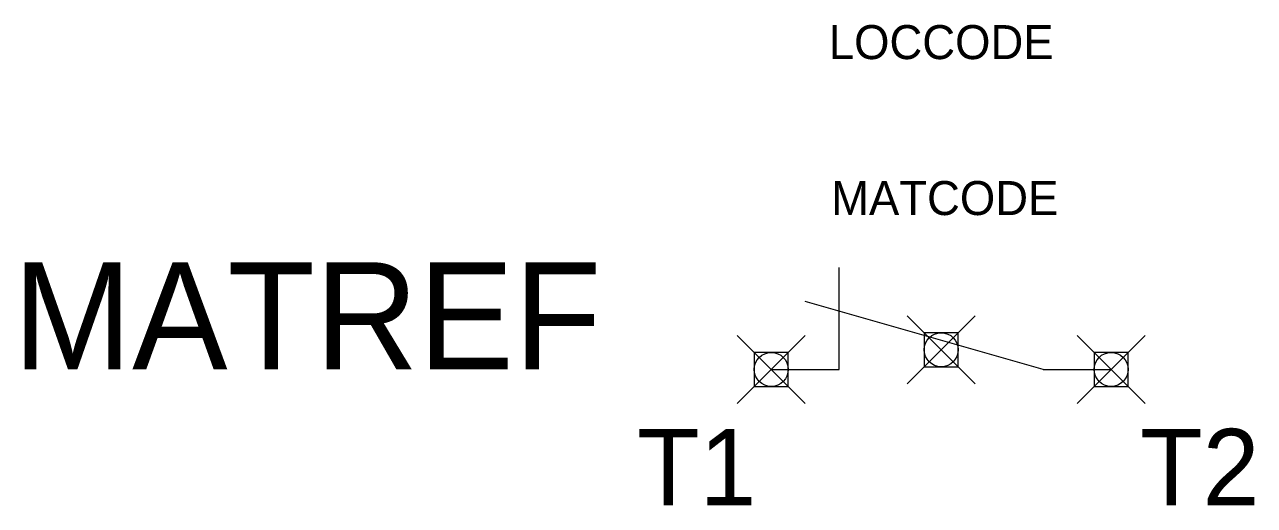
# Model space of a CAD drawing. Extents: x -27 to 9.2, y -4 to 10.1.
import ezdxf
from ezdxf.enums import TextEntityAlignment as Align

# ---------------------------------------------------------------- set-up
doc = ezdxf.new("R2010")
doc.units = 0
doc.header["$PDMODE"] = 99
doc.header["$PDSIZE"] = 1
doc.layers.get('0').update_dxf_attribs({"linetype": 'CONTINUOUS'})
for name, color, linetype in [('A', 7, 'CONTINUOUS'), ('C', 6, 'CONTINUOUS'), ('T2', 1, 'CONTINUOUS')]:
    doc.layers.add(name, color=color, linetype=linetype)

msp = doc.modelspace()

# ---------------------------------------------------------------- linework, layer by layer
at = {"color": 0, "linetype": 'CONTINUOUS'}
for p, q in [((-3, 2), (-3, 3)), ((3, 0), (-4, 2)), ((-3, 0), (-3, 2)), ((-5, 0), (-3, 0)), ((3, 0), (5, 0))]:
    msp.add_line(p, q, dxfattribs=at)
at = {"layer": 'A', "color": 0, "linetype": 'CONTINUOUS'}
msp.add_point((0, 0.579), dxfattribs=at)
at = {"layer": 'C', "color": 0, "linetype": 'CONTINUOUS'}
for p in [(-5, 0), (5, 0)]:
    msp.add_point(p, dxfattribs=at)

# ---------------------------------------------------------------- texts
at = {"color": 0, "linetype": 'CONTINUOUS', "flags": 1}
for tag, p in [('LOCCODE', (0, 9.127)), ('MATCODE', (0.104, 4.54))]:
    msp.add_attdef(tag, text='', height=1, dxfattribs=at).set_placement(p, align=Align.CENTER)
at = {"color": 0, "linetype": 'CONTINUOUS'}
msp.add_attdef('MATREF', text='', height=3.15, dxfattribs=at).set_placement((-10, 0), align=Align.RIGHT)
at = {"layer": 'T2', "color": 0, "linetype": 'CONTINUOUS'}
msp.add_attdef('T1', text='', height=2.25, dxfattribs=at).set_placement((-5.437, -4), align=Align.RIGHT)
msp.add_attdef('T2', (5.855, -4), '', height=2.25, dxfattribs=at)

doc.saveas('drawing.dxf')
